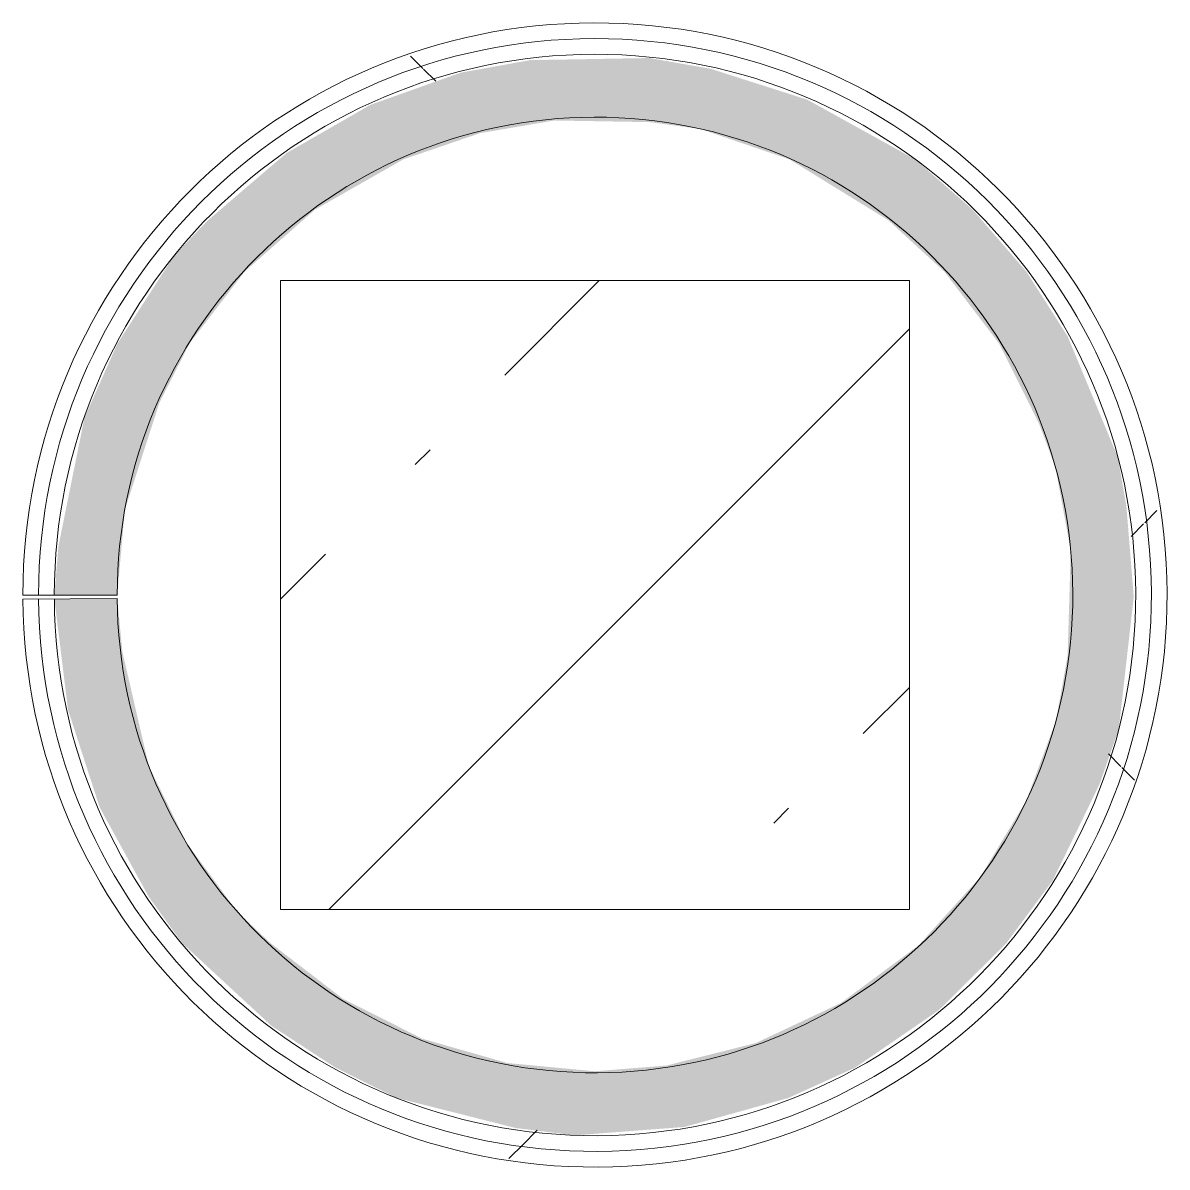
# Model space of a CAD drawing. Header units: millimetres. Extents: x 1311 to 195818, y -8553 to 29000.
# Drawn here: x 116813 to 117723, y 16565 to 17475 of the extents above; entities that cross this region are included whole.
import ezdxf

# ---------------------------------------------------------------- set-up
doc = ezdxf.new("R2010")
doc.units = ezdxf.units.MM
for name, color, linetype, lineweight in [('A-WALL', 7, 'Continuous', 9), ('I-WALL-4', 7, 'Continuous', 5), ('S-COLS-4', 7, 'Continuous', 5)]:
    doc.layers.add(name, color=color, linetype=linetype, lineweight=lineweight)
doc.layers.add('I-WALL-2', color=7, linetype='Continuous', lineweight=5, true_color=0xe7e7e7)
pattern_1 = [(45, (68808.4, 0), (-530.33, 530.33), []), (135, (68808.4, 0), (-530.33, -530.33), [])]

# ---------------------------------------------------------------- blocks, each defined once
blk = doc.blocks.new('BSC_Колонна _Прямоугольная - 500х500-22732503-1_11_1_птичка')
at = {"layer": 'S-COLS-4'}
h = blk.add_hatch(dxfattribs=at)
h.set_pattern_fill('FP_172', color=256, style=0, pattern_type=2)
h.set_pattern_definition([(45, (-48460, -17020), (-285.123, 285.123), []), (45, (-48174.88, -17020), (-285.123, 285.123), [504.031, -100.806, 16.764, -84.042])])
h.paths.add_polyline_path([(-62.84, -250), (250, -250), (250, 250), (-250, 250), (-250, -250)])
for p, q in [((250, 250), (-250, 250)), ((-250, 250), (-250, -250)), ((250, -250), (250, 250)), ((-250, -250), (250, -250))]:
    blk.add_line(p, q, dxfattribs=at)

msp = doc.modelspace()

# ---------------------------------------------------------------- hatches: boundary and pattern name
at = {"layer": 'I-WALL-2'}
msp.add_hatch(color=256, dxfattribs=at).paths.add_polyline_path([(117252.44, 16590.3), (117339.54, 16596.94), (117422.16, 16620), (117475.3, 16644.12), (117541.74, 16689.74), (117595.5, 16743.04), (117632.34, 16792.8), (117669.7, 16869.61), (117684.93, 16913.24), (117696.85, 17018.52), (117691, 17090.58), (117684.16, 17129.71), (117644.27, 17225.71), (117611.53, 17277.12), (117568.83, 17326.42), (117523.13, 17366.41), (117437.25, 17413.92), (117360.5, 17438.45), (117311.64, 17447.05), (117216.77, 17445.35), (117161.56, 17435.41), (117089.93, 17409.88), (117023.24, 17371.61), (116960.47, 17317.94), (116933.63, 17289.88), (116888.59, 17220), (116862.36, 17161.03), (116841.7, 17058.98), (116838.4, 17020), (116888.39, 17020), (116894.48, 17087.78), (116921.98, 17172.95), (116945.9, 17220), (116989.67, 17277.12), (117045.61, 17326.42), (117115.89, 17366.41), (117177.15, 17387.37), (117236.15, 17397.38), (117311.64, 17396.06), (117352.2, 17390.64), (117423.21, 17366.41), (117501.8, 17317.94), (117546.29, 17277.12), (117589.75, 17220), (117621.28, 17156.81), (117634.37, 17122.28), (117646.74, 17055.37), (117644.27, 16972.03), (117635.08, 16920.32), (117611.42, 16856.51), (117574.81, 16795.69), (117525.5, 16741.11), (117463.81, 16695.46), (117396.35, 16663.68), (117325.21, 16645.79), (117268.39, 16641.23), (117198.93, 16647.73), (117131.58, 16666.95), (117068.39, 16698.59), (117010.44, 16743.04), (116983.8, 16768.19), (116943.45, 16822.99), (116913.52, 16884.1), (116892.51, 16974.92), (116888.4, 17017.31), (116838.4, 17016.95), (116849.28, 16928.75), (116874.47, 16851.11), (116913.52, 16779.9), (116940.13, 16743.04), (117011.27, 16677.22), (117061.99, 16644.12), (117110.36, 16620.09), (117205.55, 16596.04), (117219.44, 16594.34)])
at = {"layer": 'I-WALL-4'}
h = msp.add_hatch(dxfattribs=at)
h.set_pattern_fill('FP_212', color=256, style=0, pattern_type=2)
h.set_pattern_definition(pattern_1)
h.paths.add_polyline_path([(117233.27, 16566.36), (117342.33, 16572.61), (117415.31, 16591), (117482.02, 16620), (117539.78, 16656.56), (117589.2, 16698.85), (117646.89, 16770.26), (117675.9, 16820), (117701.24, 16881.69), (117717.59, 16948.38), (117720.47, 17055.37), (117708.38, 17129.71), (117684.16, 17200.99), (117650.04, 17264.92), (117602.65, 17326.42), (117548.73, 17376.42), (117490.19, 17415.58), (117416.96, 17448.43), (117352.2, 17465.75), (117284.75, 17473.48), (117198.54, 17468.07), (117131.13, 17452.32), (117067.87, 17427.1), (117000.21, 17385.9), (116948.93, 17342.52), (116892.87, 17274.29), (116860.95, 17220), (116832.24, 17144.85), (116819.4, 17092.59), (116813.4, 17020), (116825.89, 17020), (116832.55, 17095.89), (116862.9, 17193.36), (116892.87, 17251.76), (116943.24, 17317.94), (116984.42, 17358.34), (117045.02, 17401.12), (117134.82, 17440.21), (117205.55, 17456.45), (117268.74, 17461.26), (117352.2, 17452.95), (117427.02, 17431.42), (117495.67, 17397.83), (117551.86, 17357.83), (117608.61, 17300.47), (117644.27, 17251.11), (117673.84, 17195.67), (117698.26, 17121.35), (117709.18, 17055.37), (117709.43, 16984.08), (117687.24, 16882.06), (117660.93, 16818.73), (117614.8, 16747.21), (117576.76, 16704.18), (117519.02, 16656.66), (117453.18, 16619.19), (117382.3, 16593.62), (117325.21, 16581.3), (117219.44, 16581.79), (117149.36, 16595.38), (117082.37, 16620.09), (117011.27, 16661.8), (116961.97, 16702.64), (116913.52, 16757.87), (116874.47, 16821.31), (116845.09, 16896.24), (116832.78, 16942.21), (116820.12, 17016.82), (116813.4, 17016.77), (116828.3, 16910.6), (116852.16, 16840), (116883.49, 16779.94), (116925.87, 16722.42), (116986.28, 16664.91), (117045.12, 16625.17), (117110.36, 16594.75), (117180.13, 16574.92), (117219.44, 16568.59)])
h = msp.add_hatch(dxfattribs=at)
h.set_pattern_fill('FP_212', color=256, style=0, pattern_type=2)
h.set_pattern_definition(pattern_1)
h.paths.add_polyline_path([(117251.98, 16577.8), (117354.82, 16587.55), (117429.35, 16609.48), (117487.39, 16636.97), (117548.81, 16679.36), (117598.6, 16726.97), (117640.01, 16780.92), (117674.12, 16844.46), (117699.31, 16923.72), (117709.31, 17017.87), (117703.56, 17091.07), (117692.14, 17144.41), (117659.67, 17223.72), (117614.8, 17292.84), (117578.03, 17334.92), (117523.22, 17380.96), (117461.09, 17417.81), (117370.33, 17449.08), (117311.64, 17459.52), (117216.77, 17457.91), (117150.45, 17445.02), (117079.93, 17418.78), (117010.81, 17377.9), (116961.97, 17337.52), (116912.57, 17280.94), (116874.47, 17218.99), (116844.56, 17142.07), (116832.06, 17092.59), (116825.89, 17020), (116838.4, 17020.13), (116851.11, 17117.77), (116874.47, 17188.72), (116896.98, 17235.58), (116942.06, 17298.69), (117011.36, 17362.8), (117068.52, 17399.05), (117131.76, 17426.24), (117205.55, 17443.89), (117268.63, 17448.8), (117352.2, 17440.22), (117416.96, 17422.02), (117487.39, 17388.3), (117543.85, 17348.29), (117593.15, 17299.74), (117634.37, 17243.31), (117671.05, 17166.45), (117685.68, 17121.01), (117696.72, 17055.37), (117696.71, 16983.55), (117674.17, 16882.4), (117647.13, 16819.53), (117611.39, 16762.88), (117576.76, 16720.84), (117522.66, 16673.59), (117436.49, 16625.84), (117396.35, 16609.48), (117325.21, 16593.77), (117219.44, 16594.34), (117149.1, 16608.47), (117088.03, 16631.19), (117033.27, 16661.16), (116978.08, 16703.93), (116921.98, 16767.56), (116883.49, 16831.49), (116863.92, 16874.03), (116845.09, 16944.41), (116832.78, 17016.91), (116825.9, 17016.86), (116839.04, 16918.81), (116863.92, 16844.23), (116894.37, 16785.82), (116935.55, 16729.87), (116995.13, 16673.59), (117045.12, 16638.6), (117136.8, 16599.15), (117205.55, 16583.49), (117244.38, 16578.74)])

# ---------------------------------------------------------------- linework, layer by layer
at = {"layer": 'A-WALL'}
for radius in [442.5, 430]:
    msp.add_arc((117268.39, 17020), radius, 180.40614, 180, dxfattribs=at)
at = {"layer": 'I-WALL-4'}
for p, q in [((116813.39, 17020), (116888.39, 17020)), ((116888.4, 17017.31), (116813.4, 17016.77))]:
    msp.add_line(p, q, dxfattribs=at)
for radius in [455, 380]:
    msp.add_arc((117268.39, 17020), radius, 180.40614, 180, dxfattribs=at)

# ---------------------------------------------------------------- block references
at = {"layer": 'S-COLS-4'}
msp.add_blockref('BSC_Колонна _Прямоугольная - 500х500-22732503-1_11_1_птичка', (117268.39, 17020), dxfattribs=at)

doc.saveas('drawing.dxf')
